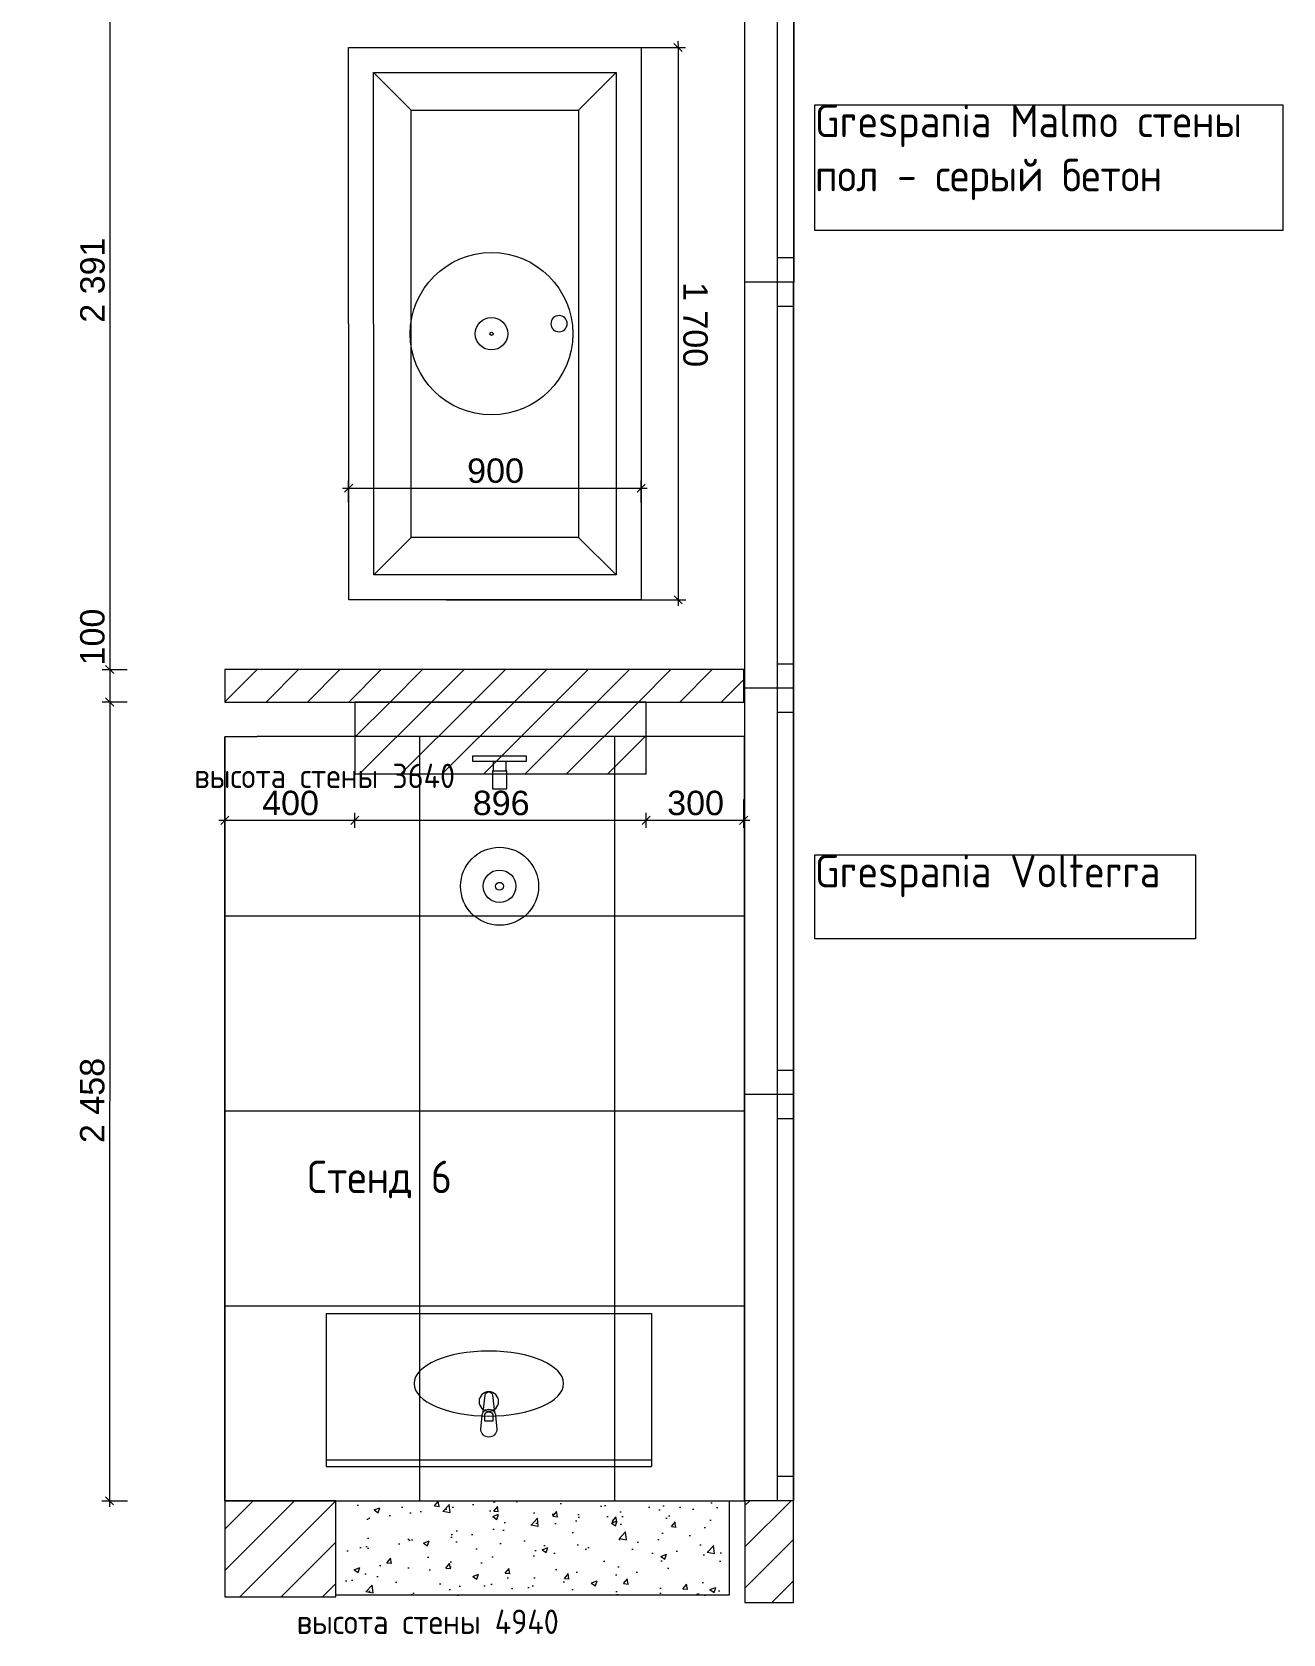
# Model space of a CAD drawing. Header units: millimetres. Extents: x 2336463 to 2579121, y 595385 to 778077.
# Drawn here: x 2501039 to 2504888, y 615995 to 620925 of the extents above; entities that cross this region are included whole.
import ezdxf

# ---------------------------------------------------------------- set-up
doc = ezdxf.new("R2010")
doc.units = ezdxf.units.MM
doc.header["$MEASUREMENT"] = 0
for name, color, linetype in [('+ план экспозиций', 7, 'Continuous'), ('+возводимые стены', 7, 'Continuous'), ('Интерьер - Мебель', 7, 'Continuous'), ('сит план', 7, 'Continuous')]:
    doc.layers.add(name, color=color, linetype=linetype)
for name, color, linetype, lineweight in [('+ план экспозиций_Ном._пера__1', 7, 'Continuous', 13), ('+возводимые стены_Ном._пера__1', 7, 'Continuous', 13), ('+возводимые стены_Ном._пера__101', 252, 'Continuous', 5), ('1 Планировка_Ном._пера__1', 7, 'Continuous', 13), ('Интерьер - Мебель_Ном._пера__1', 7, 'Continuous', 13), ('Окна ARCHICAD_Ном._пера__1', 7, 'Continuous', 13), ('сит план_Ном._пера__1', 7, 'Continuous', 13)]:
    doc.layers.add(name, color=color, linetype=linetype, lineweight=lineweight)
for name, color, linetype, lineweight, true_color in [('+ план экспозиций_Ном._пера__242', 7, 'Continuous', 13, 0x1b55b5), ('+ план экспозиций_Ном._пера__58', 7, 'Continuous', 5, 0xdf0000), ('+возводимые стены_Ном._пера__169', 7, 'Continuous', 5, 0x68b353), ('+возводимые стены_Ном._пера__242', 7, 'Continuous', 13, 0x1b55b5), ('Интерьер - Мебель_Ном._пера__242', 7, 'Continuous', 13, 0x1b55b5), ('сит план_Ном._пера__87', 7, 'Continuous', 20, 0x6a6a6a)]:
    doc.layers.add(name, color=color, linetype=linetype, lineweight=lineweight, true_color=true_color)
doc.styles.add('СГЕНЕРИР_СТИЛЬ_1', font='arial.ttf')
doc.styles.add('СГЕНЕРИР_СТИЛЬ_4', font='isocp.shx')
doc.dimstyles.new('СГЕНЕРИР_СТИЛЬ__1', dxfattribs={"dimtxt": 75, "dimasz": 23.75, "dimexe": 0.18, "dimexo": 300, "dimgap": 0, "dimtad": 1, "dimtih": 1, "dimtoh": 1, "dimdec": 0, "dimzin": 0, "dimdsep": 46, "dimtxsty": 'СГЕНЕРИР_СТИЛЬ_1', "dimblk": 'ARROWHEAD_6', "dimblk1": 'ARROWHEAD_6', "dimblk2": 'ARROWHEAD_6', "dimcen": 0.09, "dimclrd": 256, "dimclre": 256, "dimclrt": 256, "dimazin": 0, "dimtfac": 1, "dimtdec": 4, "dimtmove": 0, "dimatfit": 3, "dimfxl": 0, "dimtolj": 1, "dimtzin": 0, "dimarcsym": 0})
doc.dimstyles.new('СГЕНЕРИР_СТИЛЬ__2', dxfattribs={"dimtxt": 75, "dimasz": 23.75, "dimexe": 0.18, "dimexo": 300, "dimgap": 0, "dimtad": 1, "dimdec": 0, "dimzin": 0, "dimdsep": 46, "dimtxsty": 'СГЕНЕРИР_СТИЛЬ_1', "dimblk": 'ARROWHEAD_6', "dimblk1": 'ARROWHEAD_6', "dimblk2": 'ARROWHEAD_6', "dimcen": 0.09, "dimclrd": 256, "dimclre": 256, "dimclrt": 256, "dimazin": 0, "dimtfac": 1, "dimtdec": 4, "dimtmove": 0, "dimatfit": 3, "dimfxl": 0, "dimtolj": 1, "dimtzin": 0, "dimarcsym": 0})
pattern_1 = [(45, (2086872.015, 585813.69), (-63.639609, 63.639609), [])]

# ---------------------------------------------------------------- blocks, each defined once
blk = doc.blocks.new('Окно 25_10')
at = {"layer": 'Окна ARCHICAD_Ном._пера__1', "color": 7, "linetype": 'Continuous', "lineweight": 13}
for p, q in [((-625, 100), (625, 100)), ((-625, 0), (-625, 100)), ((625, 0), (625, 100)), ((-625, 0), (-550, 0)), ((-625, -50), (-625, 0)), ((-625, -50), (-625, 0)), ((-550, 0), (-550, -50)), ((-550, 0), (550, 0)), ((550, -50), (550, 0)), ((550, 0), (625, 0)), ((625, -50), (625, 0)), ((625, -50), (625, 0)), ((-625, -50), (625, -50)), ((-550, -50), (-625, -50)), ((550, -50), (-550, -50)), ((625, -50), (550, -50))]:
    blk.add_line(p, q, dxfattribs=at)
blk = doc.blocks.new('Стена_570', base_point=(2503382.2, 616092))
at = {"layer": 'сит план_Ном._пера__87', "linetype": 'Continuous', "lineweight": 20, "true_color": 0x6a6a6a}
h = blk.add_hatch(dxfattribs=at)
h.set_pattern_fill('Блоки_Бетонные_Эффективные', color=251, style=0, pattern_type=2)
h.set_pattern_definition(pattern_1)
h.paths.add_polyline_path([(2503232.2, 616092), (2503382.2, 616092), (2503382.2, 616405.3), (2503232.2, 616405.3)])
at = {"layer": 'сит план_Ном._пера__1', "color": 7, "linetype": 'Continuous', "lineweight": 13}
for p, q in [((2503332.2, 616405.3), (2503232.2, 616405.3)), ((2503382.2, 616405.3), (2503332.2, 616405.3))]:
    blk.add_line(p, q, dxfattribs=at)
at = {"layer": 'сит план_Ном._пера__1', "color": 7, "linetype": 'Continuous', "lineweight": 13, "flags": 128}
for points in [[(2503232.2, 616405.3), (2503232.2, 616092)], [(2503382.2, 616092), (2503382.2, 616405.3)], [(2503232.2, 616092), (2503382.2, 616092)]]:
    blk.add_lwpolyline(points, dxfattribs=at)
at = {"layer": 'Окна ARCHICAD_Ном._пера__1', "color": 7, "linetype": 'Continuous', "lineweight": 13, "zscale": 1000, "rotation": 89.99891644592851}
for p in [(2503332.3, 620780.3), (2503332.2, 619530.3), (2503332.2, 618280.3), (2503332.2, 617030.3)]:
    blk.add_blockref('Окно 25_10', p, dxfattribs=at)
blk = doc.blocks.new('Стена_573', base_point=(2501632.1, 618962.9))
at = {"layer": '+возводимые стены_Ном._пера__169', "linetype": 'Continuous', "lineweight": 5, "true_color": 0x68b353}
h = blk.add_hatch(dxfattribs=at)
h.set_pattern_fill('Блоки_Бетонные_Эффективные', color=85, style=0, pattern_type=2)
h.set_pattern_definition(pattern_1)
h.paths.add_polyline_path([(2501632.1, 618862.9), (2503228.5, 618862.9), (2503228.5, 618962.9), (2501632.1, 618962.9)])
at = {"layer": '+возводимые стены_Ном._пера__101', "color": 252, "linetype": 'Continuous', "lineweight": 5, "flags": 128}
for points in [[(2503228.5, 618962.9), (2501632.1, 618962.9)], [(2501632.1, 618962.9), (2501632.1, 618862.9)], [(2503228.5, 618862.9), (2503228.5, 618962.9)], [(2501632.1, 618862.9), (2503228.5, 618862.9)]]:
    blk.add_lwpolyline(points, dxfattribs=at)
blk = doc.blocks.new('Стена_574', base_point=(2501973.9, 616404.6))
at = {"layer": '+возводимые стены_Ном._пера__169', "linetype": 'Continuous', "lineweight": 5, "true_color": 0x68b353}
h = blk.add_hatch(dxfattribs=at)
h.set_pattern_fill('Блоки_Бетонные_Эффективные', color=85, style=0, pattern_type=2)
h.set_pattern_definition(pattern_1)
h.paths.add_polyline_path([(2501973.9, 616404.6), (2501632.2, 616404.6), (2501632.2, 616109.6), (2501973.9, 616109.6)])
at = {"layer": '+возводимые стены_Ном._пера__101', "color": 252, "linetype": 'Continuous', "lineweight": 5, "flags": 128}
for points in [[(2501973.9, 616404.6), (2501632.2, 616404.6)], [(2501632.2, 616404.6), (2501632.2, 616109.6)], [(2501973.9, 616109.6), (2501973.9, 616404.6)], [(2501632.2, 616109.6), (2501973.9, 616109.6)]]:
    blk.add_lwpolyline(points, dxfattribs=at)
blk = doc.blocks.new('Ванна Отдельностоящая 25')
at = {"layer": '1 Планировка_Ном._пера__1', "color": 7, "linetype": 'Continuous', "lineweight": 13}
for p, q in [((1623, 823), (77, 823)), ((77, 823), (77, 77)), ((77, 823), (192.5, 707.5)), ((1623, 823), (1507.5, 707.5)), ((1623, 77), (1623, 823)), ((1507.5, 707.5), (192.5, 707.5)), ((192.5, 707.5), (192.5, 192.5)), ((1507.5, 192.5), (1507.5, 707.5)), ((77, 77), (192.5, 192.5)), ((192.5, 192.5), (1507.5, 192.5)), ((1623, 77), (1507.5, 192.5)), ((77, 77), (1623, 77))]:
    blk.add_line(p, q, dxfattribs=at)
at = {"layer": '1 Планировка_Ном._пера__1', "color": 7, "linetype": 'Continuous', "lineweight": 13, "flags": 128}
blk.add_lwpolyline([(0, 0), (1700, 0), (1700, 900), (0, 900)], close=True, dxfattribs=at)
at = {"layer": '1 Планировка_Ном._пера__1', "color": 7, "linetype": 'Continuous', "lineweight": 13}
blk.add_circle((850, 252.5), 25, dxfattribs=at)
blk = doc.blocks.new('Панель с Несколькими Умывальниками 25_2')
at = {"layer": 'Интерьер - Мебель_Ном._пера__1', "color": 7, "linetype": 'Continuous', "lineweight": 13}
for p, q in [((-500, 0), (500, 0)), ((-500, -470), (-500, 0)), ((500, -470), (500, 0)), ((-500, -20), (500, -20)), ((-13.6, -154.8), (-13.6, -139.9)), ((-13.6, -139.9), (13.6, -139.9)), ((13.6, -139.9), (13.6, -154.8)), ((-500, -470), (500, -470))]:
    blk.add_line(p, q, dxfattribs=at)
at = {"layer": 'Интерьер - Мебель_Ном._пера__1', "color": 7, "linetype": 'Continuous', "lineweight": 13, "flags": 128}
blk.add_lwpolyline([(-25, -115), (-21, -157, 0.12102), (-17.7, -166.5), (-11.1, -219.4, 0.882566), (11.1, -219.4), (17.7, -166.5, 0.12102), (21, -157), (25, -115, 1)], format="xyb", close=True, dxfattribs=at)
at = {"layer": 'Интерьер - Мебель_Ном._пера__1', "color": 7, "linetype": 'Continuous', "lineweight": 13}
blk.add_circle((0, -199.8), 30, dxfattribs=at)
for centre, radius, start, end in [((0, -155.1), 21.1, 212.771, 327.229), ((0, -154.8), 13.6, 180, 0)]:
    blk.add_arc(centre, radius, start, end, dxfattribs=at)
blk.add_ellipse((0, -255), major_axis=(230, 0), ratio=0.434783, dxfattribs=at)
blk = doc.blocks.new('Подвесной Светильник 25')
at = {"layer": '+ план экспозиций_Ном._пера__58', "color": 12, "linetype": 'Continuous', "lineweight": 5, "true_color": 0xdf0000}
for radius in [250, 50, 5]:
    blk.add_circle((0, 0), radius, dxfattribs=at)
blk = doc.blocks.new('*D3328', base_point=(2086872, 585813.7))
at = {"layer": '+ план экспозиций_Ном._пера__242', "color": 152, "linetype": 'Continuous', "lineweight": 13, "true_color": 0x1b55b5}
for p, q in [((2501632.1, 618475.5), (2501632.1, 618562.9)), ((2501613.4, 618498.9), (2501632.1, 618498.9)), ((2501644.6, 618511.4), (2501619.6, 618486.4)), ((2501632.1, 618498.9), (2502032.4, 618498.9)), ((2502044.9, 618511.4), (2502019.9, 618486.4)), ((2502032.4, 618475.5), (2502032.4, 618522.4))]:
    blk.add_line(p, q, dxfattribs=at)
at = {"layer": '+ план экспозиций_Ном._пера__242', "color": 152, "lineweight": 13, "true_color": 0x1b55b5, "insert": (2501746.9, 618513.9), "char_height": 75, "attachment_point": 7, "style": 'СГЕНЕРИР_СТИЛЬ_1'}
blk.add_mtext('\\A1;{\\pql;\\fArial|b0|i0|c204|p38;400}', dxfattribs=at)
blk = doc.blocks.new('ARROWHEAD_6')
at = {"color": 0, "linetype": 'Continuous', "lineweight": 0}
for p, q in [((0, 0), (-1, 0)), ((-0.5, -0.5), (0.5, 0.5))]:
    blk.add_line(p, q, dxfattribs=at)
blk = doc.blocks.new('*D3329', base_point=(2086872, 585813.7))
at = {"layer": '+ план экспозиций_Ном._пера__242', "color": 152, "linetype": 'Continuous', "lineweight": 13, "true_color": 0x1b55b5}
for p, q in [((2502044.9, 618511.4), (2502019.9, 618486.4)), ((2502032.4, 618475.5), (2502032.4, 618522.4)), ((2502032.4, 618498.9), (2502928.4, 618498.9)), ((2502940.9, 618511.4), (2502915.9, 618486.4)), ((2502928.4, 618475.5), (2502928.4, 618522.4))]:
    blk.add_line(p, q, dxfattribs=at)
at = {"layer": '+ план экспозиций_Ном._пера__242', "color": 152, "lineweight": 13, "true_color": 0x1b55b5, "insert": (2502395, 618513.9), "char_height": 75, "attachment_point": 7, "style": 'СГЕНЕРИР_СТИЛЬ_1'}
blk.add_mtext('\\A1;{\\pql;\\fArial|b0|i0|c204|p38;896}', dxfattribs=at)
blk = doc.blocks.new('*D3330', base_point=(2086872, 585813.7))
at = {"layer": '+ план экспозиций_Ном._пера__242', "color": 152, "linetype": 'Continuous', "lineweight": 13, "true_color": 0x1b55b5}
for p, q in [((2503228.5, 618475.5), (2503228.5, 618562.9)), ((2502940.9, 618511.4), (2502915.9, 618486.4)), ((2502928.4, 618475.5), (2502928.4, 618522.4)), ((2502928.4, 618498.9), (2503228.5, 618498.9)), ((2503216, 618486.4), (2503241, 618511.4)), ((2503228.5, 618498.9), (2503247.3, 618498.9))]:
    blk.add_line(p, q, dxfattribs=at)
at = {"layer": '+ план экспозиций_Ном._пера__242', "color": 152, "lineweight": 13, "true_color": 0x1b55b5, "insert": (2502993.1, 618513.9), "char_height": 75, "attachment_point": 7, "style": 'СГЕНЕРИР_СТИЛЬ_1'}
blk.add_mtext('\\A1;{\\pql;\\fArial|b0|i0|c204|p38;300}', dxfattribs=at)
blk = doc.blocks.new('*D3331', base_point=(2086872, 585813.7))
at = {"layer": '+ план экспозиций_Ном._пера__242', "color": 152, "linetype": 'Continuous', "lineweight": 13, "true_color": 0x1b55b5}
for p, q in [((2502025.6, 619533.8), (2502000.6, 619508.8)), ((2502013.1, 619477), (2502013.1, 619544.7)), ((2502900.6, 619508.8), (2502925.6, 619533.8)), ((2502913.1, 619477.2), (2502913.1, 619544.7)), ((2501994.4, 619521.3), (2502013.1, 619521.3)), ((2502013.1, 619521.3), (2502913.1, 619521.3)), ((2502913.1, 619521.3), (2502931.9, 619521.3))]:
    blk.add_line(p, q, dxfattribs=at)
at = {"layer": '+ план экспозиций_Ном._пера__242', "color": 152, "lineweight": 13, "true_color": 0x1b55b5, "insert": (2502377.7, 619536.3), "char_height": 75, "attachment_point": 7, "style": 'СГЕНЕРИР_СТИЛЬ_1'}
blk.add_mtext('\\A1;{\\pql;\\fArial|b0|i0|c204|p38;900}', dxfattribs=at)
blk = doc.blocks.new('*D3332', base_point=(2086872, 585813.7))
at = {"layer": '+ план экспозиций_Ном._пера__242', "color": 152, "linetype": 'Continuous', "lineweight": 13, "true_color": 0x1b55b5}
for p, q in [((2502312.8, 620877.1), (2503049.9, 620877.2)), ((2503039, 620864.7), (2503013.9, 620889.7)), ((2503026.4, 620896), (2503026.5, 620877.2)), ((2503026.5, 620877.2), (2503026.8, 619177.2)), ((2503014.3, 619189.7), (2503039.3, 619164.7)), ((2502313.1, 619177.1), (2503050.2, 619177.2)), ((2503026.8, 619177.2), (2503026.8, 619158.5))]:
    blk.add_line(p, q, dxfattribs=at)
at = {"layer": '+ план экспозиций_Ном._пера__242', "color": 152, "lineweight": 13, "true_color": 0x1b55b5, "insert": (2503041.6, 620155.5), "char_height": 75, "attachment_point": 7, "rotation": 270.0119, "style": 'СГЕНЕРИР_СТИЛЬ_1'}
blk.add_mtext('\\A1;{\\pql;\\fArial|b0|i0|c204|p38;1\xa0700}', dxfattribs=at)
blk = doc.blocks.new('*D3342', base_point=(2086872, 585813.7))
at = {"layer": 'Интерьер - Мебель_Ном._пера__242', "color": 152, "linetype": 'Continuous', "lineweight": 13, "true_color": 0x1b55b5}
for p, q in [((2501278.5, 621453.7), (2501278.5, 621353.7)), ((2501255.1, 621353.7), (2501332.1, 621353.7)), ((2501291, 621341.2), (2501266, 621366.2)), ((2501278.5, 621353.7), (2501278, 618963)), ((2501290.5, 618950.5), (2501265.5, 618975.5))]:
    blk.add_line(p, q, dxfattribs=at)
at = {"layer": 'Интерьер - Мебель_Ном._пера__242', "color": 152, "lineweight": 13, "true_color": 0x1b55b5, "char_height": 75, "attachment_point": 7, "rotation": 89.9878, "style": 'СГЕНЕРИР_СТИЛЬ_1'}
for s, insert in [('\\A1;{\\pql;\\fArial|b0|i0|c204|p38;2\xa0391}', (2501263.2, 620030.1)), ('\\A1;{\\pql;\\fArial|b0|i0|c204|p38;100}', (2501263, 618975.5))]:
    blk.add_mtext(s, dxfattribs=dict(at, insert=insert))
blk = doc.blocks.new('*D3343', base_point=(2086872, 585813.7))
at = {"layer": 'Интерьер - Мебель_Ном._пера__242', "color": 152, "linetype": 'Continuous', "lineweight": 13, "true_color": 0x1b55b5}
for p, q in [((2501278.5, 621353.7), (2501278, 618963)), ((2501254.5, 618963), (2501332.1, 618963)), ((2501290.5, 618950.5), (2501265.5, 618975.5)), ((2501278, 618963), (2501278, 618863)), ((2501254.5, 618863), (2501332.1, 618863)), ((2501290.5, 618850.5), (2501265.5, 618875.5)), ((2501278, 618863), (2501277.4, 616404.7))]:
    blk.add_line(p, q, dxfattribs=at)
blk = doc.blocks.new('*D3344', base_point=(2086872, 585813.7))
at = {"layer": 'Интерьер - Мебель_Ном._пера__242', "color": 152, "linetype": 'Continuous', "lineweight": 13, "true_color": 0x1b55b5}
for p, q in [((2501290.5, 618850.5), (2501265.5, 618875.5)), ((2501278, 618863), (2501277.4, 616404.7)), ((2501254, 616404.7), (2501332.2, 616404.6)), ((2501264.9, 616417.2), (2501289.9, 616392.2)), ((2501277.4, 616404.7), (2501277.4, 616385.9))]:
    blk.add_line(p, q, dxfattribs=at)
at = {"layer": 'Интерьер - Мебель_Ном._пера__242', "color": 152, "lineweight": 13, "true_color": 0x1b55b5, "insert": (2501262.7, 617505.6), "char_height": 75, "attachment_point": 7, "rotation": 89.9878, "style": 'СГЕНЕРИР_СТИЛЬ_1'}
blk.add_mtext('\\A1;{\\pql;\\fArial|b0|i0|c204|p38;2\xa0458}', dxfattribs=at)
blk = doc.blocks.new('Душевой Гарнитур 25_2')
at = {"layer": '1 Планировка_Ном._пера__1', "color": 7, "linetype": 'Continuous', "lineweight": 13}
for p, q in [((-20, -15), (20, -15)), ((-20, -45), (20, -45))]:
    blk.add_line(p, q, dxfattribs=at)
at = {"layer": '1 Планировка_Ном._пера__1', "color": 7, "linetype": 'Continuous', "lineweight": 13, "flags": 128}
blk.add_lwpolyline([(-83, 0), (-83, -15), (-20, -15), (-20, -45), (-22, -45), (-22, -100), (22, -100), (22, -45), (20, -45), (20, -15), (83, -15), (83, 0)], close=True, dxfattribs=at)
at = {"layer": '1 Планировка_Ном._пера__1', "color": 7, "linetype": 'Continuous', "lineweight": 13}
for radius in [120, 50, 12]:
    blk.add_circle((0, -400), radius, dxfattribs=at)

msp = doc.modelspace()

# ---------------------------------------------------------------- hatches: boundary and pattern name
at = {"layer": '+ план экспозиций_Ном._пера__242', "linetype": 'Continuous', "lineweight": 13, "true_color": 0x1b55b5}
h = msp.add_hatch(dxfattribs=at)
h.set_pattern_fill('Сетка_600x600', color=152, style=0, pattern_type=2)
h.set_pattern_definition([(0, (2501632.14, 616404.6), (0, 600), []), (90, (2501632.14, 616404.6), (-600, 0), [])])
h.paths.add_polyline_path([(2501732.1, 618756.8), (2501732.1, 618755.7), (2501632.1, 618755.7), (2501632.1, 616404.6), (2503231.2, 616404.6), (2503231.2, 618756.8)])
at = {"layer": '+возводимые стены_Ном._пера__242', "linetype": 'Continuous', "lineweight": 13, "true_color": 0x1b55b5}
h = msp.add_hatch(dxfattribs=at)
h.set_pattern_fill('Блоки_Бетонные_Эффективные', color=152, style=0, pattern_type=2)
h.set_pattern_definition(pattern_1)
h.paths.add_polyline_path([(2502032.4, 618641.6), (2502928.4, 618641.6), (2502928.4, 618862.9), (2502032.4, 618862.9)])
at = {"layer": 'сит план_Ном._пера__1', "linetype": 'Continuous', "lineweight": 13}
h = msp.add_hatch(dxfattribs=at)
h.set_pattern_fill('AR_CONC', style=0, pattern_type=2)
h.set_pattern_definition([(50, (2086872.01, 585813.69), (-182.18467, 15.939086), [19.05, -209.55]), (355, (2086872.01, 585813.69), (-35.24342, 191.056845), [15.24, -167.640584]), (100.451445, (2086887.2, 585812.36), (146.94125, 175.11775), [16.19001, -178.090245]), (46.1842, (2086872.01, 585864.49), (-271.07904, 42.04233), [28.575, -314.325]), (96.63556, (2086894.6, 585860.98), (237.40413, 247.42612), [24.28502, -267.1356]), (351.18415, (2086872.01, 585864.49), (237.40413, 247.42612), [22.85997, -251.45973]), (21, (2086897.41, 585851.79), (-151.61439, 102.2652), [19.05, -209.55]), (326, (2086897.41, 585851.79), (61.80203, 184.18797), [15.24, -167.64]), (71.451445, (2086910.05, 585843.26), (213.41642, 81.92277), [16.19001, -178.08994]), (37.5, (2086872.015, 585813.686), (3.088603, 84.555039), [0, -165.608, 0, -170.18, 0, -168.275]), (7.5, (2086872.015, 585813.69), (66.819663, 100.180575), [0, -97.028, 0, -161.798, 0, -64.135]), (327.5, (2086815.37, 585813.686), (-135.590595, 5.728744), [0, -63.5, 0, -198.12, 0, -262.89]), (317.5, (2086789.97, 585813.69), (148.12918, 25.42649), [0, -82.55, 0, -131.572, 0, -186.69])])
h.paths.add_polyline_path([(2503183.9, 616114.6), (2501973.9, 616114.6), (2501973.9, 616404.6), (2503183.9, 616404.6)])

# ---------------------------------------------------------------- linework, layer by layer
at = {"layer": '+ план экспозиций_Ном._пера__1', "color": 7, "linetype": 'Continuous', "lineweight": 13, "flags": 128}
for points in [[(2503447.7, 620701), (2504887.7, 620701), (2504887.7, 620313.9), (2503447.7, 620313.9)], [(2501732.1, 618756.8), (2501732.1, 618755.7), (2501632.1, 618755.7), (2501632.1, 616404.6), (2503231.2, 616404.6), (2503231.2, 618756.8)], [(2503447.7, 618392.5), (2504618.3, 618392.5), (2504618.3, 618134.4), (2503447.7, 618134.4)]]:
    msp.add_lwpolyline(points, close=True, dxfattribs=at)
at = {"layer": '+возводимые стены_Ном._пера__1', "color": 7, "linetype": 'Continuous', "lineweight": 13, "flags": 128}
msp.add_lwpolyline([(2502032.4, 618641.6), (2502928.4, 618641.6), (2502928.4, 618862.9), (2502032.4, 618862.9)], close=True, dxfattribs=at)
at = {"layer": '1 Планировка_Ном._пера__1', "color": 7, "linetype": 'Continuous', "lineweight": 13}
for p, q in [((2503232.1, 617742.6), (2503232.1, 617762.6)), ((2501632.2, 616404.6), (2501682.2, 616404.6))]:
    msp.add_line(p, q, dxfattribs=at)
at = {"layer": 'сит план_Ном._пера__1', "color": 7, "linetype": 'Continuous', "lineweight": 13, "flags": 128}
msp.add_lwpolyline([(2503183.9, 616114.6), (2501973.9, 616114.6), (2501973.9, 616404.6), (2503183.9, 616404.6)], close=True, dxfattribs=at)

# ---------------------------------------------------------------- block references
at = {"layer": '+ план экспозиций_Ном._пера__58', "color": 12, "linetype": 'Continuous', "lineweight": 5, "true_color": 0xdf0000, "zscale": 1000, "rotation": 90}
msp.add_blockref('Подвесной Светильник 25', (2502452.6, 619996.2), dxfattribs=at)
at = {"layer": '+возводимые стены', "color": 252, "lineweight": 5}
for name, p in [('Стена_573', (2501632.1, 618962.9)), ('Стена_574', (2501973.9, 616404.6))]:
    msp.add_blockref(name, p, dxfattribs=at)
at = {"layer": '1 Планировка_Ном._пера__1', "color": 7, "linetype": 'Continuous', "lineweight": 13, "xscale": -1, "zscale": 1000, "rotation": 90.01187719590881}
msp.add_blockref('Ванна Отдельностоящая 25', (2502912.8, 620877.2), dxfattribs=at)
at = {"layer": '1 Планировка_Ном._пера__1', "color": 7, "linetype": 'Continuous', "lineweight": 13, "zscale": 1000}
msp.add_blockref('Душевой Гарнитур 25_2', (2502477.4, 618696), dxfattribs=at)
at = {"layer": 'Интерьер - Мебель_Ном._пера__1', "color": 7, "linetype": 'Continuous', "lineweight": 13, "xscale": -1, "zscale": 1000, "rotation": 180}
msp.add_blockref('Панель с Несколькими Умывальниками 25_2', (2502444.4, 616510.8), dxfattribs=at)
at = {"layer": 'сит план', "color": 7, "lineweight": 13}
msp.add_blockref('Стена_570', (2503382.2, 616092), dxfattribs=at)

# ---------------------------------------------------------------- texts
at = {"layer": '+ план экспозиций_Ном._пера__1', "color": 7, "linetype": 'Continuous', "lineweight": 13, "char_height": 100, "attachment_point": 1, "style": 'СГЕНЕРИР_СТИЛЬ_4'}
for s, insert in [('\\A1;{\\pql;\\Fisocp.shx;Grespania Malmo стены\\P\\pql;\\Fisocp.shx;пол - серый бетон \\P\\pql;\\Fisocp.shx;}', (2503447.7, 620701)), ('\\A1;{\\pql;\\Fisocp.shx;Grespania \\Fisocp.shx;Volterra\\P\\pql;\\Fisocp.shx;}', (2503447.7, 618392.5))]:
    msp.add_mtext(s, dxfattribs=dict(at, insert=insert))
at = {"layer": '+ план экспозиций_Ном._пера__58', "color": 12, "linetype": 'Continuous', "lineweight": 5, "true_color": 0xdf0000, "insert": (2501886.1, 617451.6), "char_height": 100, "attachment_point": 1, "style": 'СГЕНЕРИР_СТИЛЬ_4'}
msp.add_mtext('\\A1;{\\pql;\\Fisocp.shx;Стенд 6 }', dxfattribs=at)
at = {"layer": 'Интерьер - Мебель_Ном._пера__1', "color": 7, "linetype": 'Continuous', "lineweight": 13, "char_height": 75, "attachment_point": 1, "style": 'СГЕНЕРИР_СТИЛЬ_4'}
for s, insert in [('\\A1;{\\pql;\\Fisocp.shx;высота стены \\Fisocp.shx;3640}', (2501538.2, 618673.1)), ('\\A1;{\\pql;\\Fisocp.shx;высота стены \\Fisocp.shx;4940}', (2501853.3, 616070.2))]:
    msp.add_mtext(s, dxfattribs=dict(at, insert=insert))

# ---------------------------------------------------------------- dimensions: what is measured, and where the dimension line sits
at = {"layer": '+ план экспозиций', "color": 152, "linetype": 'Continuous', "lineweight": 13, "true_color": 0x1b55b5}
dim = msp.add_linear_dim(base=(2503026.8, 619177.2), p1=(2502012.8, 620877), p2=(2502013.1, 619177), angle=270.0119, dimstyle='СГЕНЕРИР_СТИЛЬ__2', dxfattribs=at)
dim.commit()
dim.dimension.update_dxf_attribs({"geometry": '*D3332', "text_midpoint": (2503079.1, 620026.6), "dimtype": 160, "text_rotation": 270.0119})
for base, p1, p2, picture, middle in [((2502913.1, 619521.3), (2502013.1, 619177), (2502913.1, 619177.2), '*D3331', (2502463.5, 619573.8)), ((2502032.4, 618498.9), (2501632.1, 618862.9), (2502032.4, 618641.6), '*D3328', (2501832.6, 618551.4)), ((2503228.5, 618498.9), (2502928.4, 618641.6), (2503228.5, 618862.9), '*D3330', (2503078.8, 618551.4)), ((2502928.4, 618498.9), (2502032.4, 618641.6), (2502928.4, 618641.6), '*D3329', (2502480.8, 618551.4))]:
    dim = msp.add_linear_dim(base=base, p1=p1, p2=p2, dimstyle='СГЕНЕРИР_СТИЛЬ__1', dxfattribs=at)
    dim.commit()
    dim.dimension.update_dxf_attribs({"geometry": picture, "text_midpoint": middle, "dimtype": 160})
at = {"layer": 'Интерьер - Мебель', "color": 152, "linetype": 'Continuous', "lineweight": 13, "true_color": 0x1b55b5}
for base, p1, p2, picture, middle in [((2501278, 618963), (2501632.1, 621353.7), (2501632.1, 618962.9), '*D3342', (2501225.7, 620159)), ((2501278, 618863), (2501632.1, 618962.9), (2501632.1, 618862.9), '*D3343', (2501225.5, 619061.3)), ((2501277.4, 616404.7), (2501632.1, 618862.9), (2501632.2, 616404.6), '*D3344', (2501225.2, 617634.4))]:
    dim = msp.add_linear_dim(base=base, p1=p1, p2=p2, angle=269.9878, dimstyle='СГЕНЕРИР_СТИЛЬ__2', dxfattribs=at)
    dim.commit()
    dim.dimension.update_dxf_attribs({"geometry": picture, "text_midpoint": middle, "dimtype": 160, "text_rotation": 89.9878})

doc.saveas('drawing.dxf')
